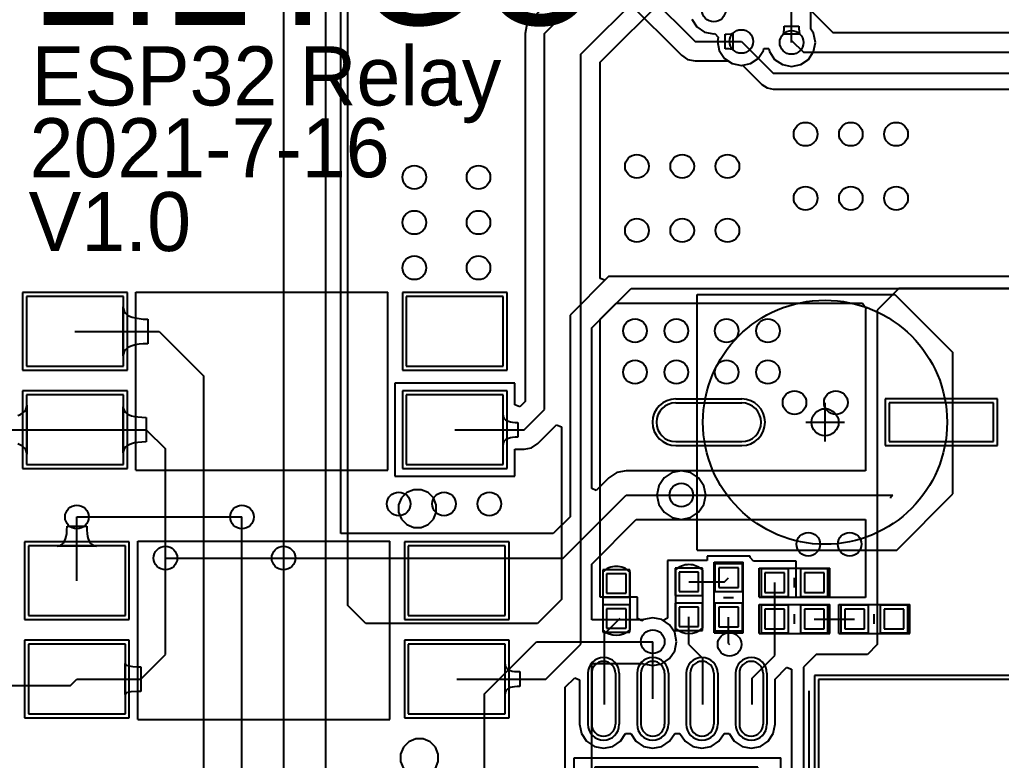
# Model space of a CAD drawing. Header units: millimetres. Extents: x 36 to 139, y 37 to 145.
# Drawn here: x 95.27 to 120.6, y 66.95 to 86.07 of the extents above; entities that cross this region are included whole.
import ezdxf

# ---------------------------------------------------------------- set-up
doc = ezdxf.new("R2010")
doc.units = ezdxf.units.MM
for name, color, linetype in [('BottomLayer', 5, 'Continuous'), ('Mechanical15', 56, 'Continuous'), ('Mechanical6', 56, 'Continuous'), ('MultiLayer', 9, 'Continuous'), ('TopLayer', 1, 'Continuous'), ('TopOverlay', 2, 'Continuous'), ('TopPaste', 8, 'Continuous'), ('TopSolder', 216, 'Continuous')]:
    doc.layers.add(name, color=color, linetype=linetype)

# ---------------------------------------------------------------- blocks, each defined once
blk = doc.blocks.new('C0402_3')
at = {"layer": 'TopLayer'}
for p, q in [((-0.695, 0.253), (-0.695, -0.247)), ((-0.195, 0.253), (-0.695, 0.253)), ((-0.195, -0.247), (-0.195, 0.253)), ((0.205, 0.253), (0.205, -0.247)), ((0.705, 0.253), (0.205, 0.253)), ((0.705, -0.247), (0.705, 0.253)), ((-0.695, -0.247), (-0.195, -0.247)), ((0.205, -0.247), (0.705, -0.247))]:
    blk.add_line(p, q, dxfattribs=at)
at = {"layer": 'TopOverlay'}
for p, q in [((0.755, 0.353), (-0.745, 0.353)), ((0.755, -0.347), (-0.745, -0.347))]:
    blk.add_line(p, q, dxfattribs=at)
for centre, radius, start, end in [((-0.342, 0.003), 0.534, 139.1, 221), ((0.405, 0.003), 0.495, 315, 45)]:
    blk.add_arc(centre, radius, start, end, dxfattribs=at)
at = {"layer": 'TopPaste'}
for p, q in [((-0.695, 0.253), (-0.695, -0.247)), ((-0.195, 0.253), (-0.695, 0.253)), ((-0.195, -0.247), (-0.195, 0.253)), ((0.205, 0.253), (0.205, -0.247)), ((0.705, 0.253), (0.205, 0.253)), ((0.705, -0.247), (0.705, 0.253)), ((-0.695, -0.247), (-0.195, -0.247)), ((0.205, -0.247), (0.705, -0.247))]:
    blk.add_line(p, q, dxfattribs=at)
at = {"layer": 'TopSolder'}
for p, q in [((-0.797, 0.355), (-0.797, -0.348)), ((-0.093, 0.355), (-0.797, 0.355)), ((-0.093, -0.348), (-0.093, 0.355)), ((0.103, 0.355), (0.103, -0.348)), ((0.807, 0.355), (0.103, 0.355)), ((0.807, -0.348), (0.807, 0.355)), ((-0.797, -0.348), (-0.093, -0.348)), ((0.103, -0.348), (0.807, -0.348))]:
    blk.add_line(p, q, dxfattribs=at)
blk = doc.blocks.new('C0402_4')
at = {"layer": 'TopLayer'}
for p, q in [((-0.695, 0.253), (-0.695, -0.247)), ((-0.195, 0.253), (-0.695, 0.253)), ((-0.195, -0.247), (-0.195, 0.253)), ((0.205, 0.253), (0.205, -0.247)), ((0.705, 0.253), (0.205, 0.253)), ((0.705, -0.247), (0.705, 0.253)), ((-0.695, -0.247), (-0.195, -0.247)), ((0.205, -0.247), (0.705, -0.247))]:
    blk.add_line(p, q, dxfattribs=at)
at = {"layer": 'TopOverlay'}
for p, q in [((0.755, 0.353), (-0.745, 0.353)), ((0.755, -0.347), (-0.745, -0.347))]:
    blk.add_line(p, q, dxfattribs=at)
for centre, radius, start, end in [((-0.342, 0.003), 0.534, 139.1, 221), ((0.405, 0.003), 0.495, 315, 45)]:
    blk.add_arc(centre, radius, start, end, dxfattribs=at)
at = {"layer": 'TopPaste'}
for p, q in [((-0.695, 0.253), (-0.695, -0.247)), ((-0.195, 0.253), (-0.695, 0.253)), ((-0.195, -0.247), (-0.195, 0.253)), ((0.205, 0.253), (0.205, -0.247)), ((0.705, 0.253), (0.205, 0.253)), ((0.705, -0.247), (0.705, 0.253)), ((-0.695, -0.247), (-0.195, -0.247)), ((0.205, -0.247), (0.705, -0.247))]:
    blk.add_line(p, q, dxfattribs=at)
at = {"layer": 'TopSolder'}
for p, q in [((-0.797, 0.355), (-0.797, -0.348)), ((-0.093, 0.355), (-0.797, 0.355)), ((-0.093, -0.348), (-0.093, 0.355)), ((0.103, 0.355), (0.103, -0.348)), ((0.807, 0.355), (0.103, 0.355)), ((0.807, -0.348), (0.807, 0.355)), ((-0.797, -0.348), (-0.093, -0.348)), ((0.103, -0.348), (0.807, -0.348))]:
    blk.add_line(p, q, dxfattribs=at)
blk = doc.blocks.new('CM_D_6_3_7_7__5')
at = {"layer": 'Mechanical15'}
for p, q in [((0, -0.5), (0, 0.5)), ((-0.5, 0), (0.5, 0))]:
    blk.add_line(p, q, dxfattribs=at)
blk.add_circle((0, 0), 0.35, dxfattribs=at)
at = {"layer": 'TopLayer'}
for p, q in [((-3.85, 0.5), (-2.15, 0.5)), ((4.35, 0.5), (1.65, 0.5)), ((1.65, 0.5), (1.65, -0.5)), ((4.35, -0.5), (4.35, 0.5)), ((-3.85, -0.5), (-2.15, -0.5)), ((1.65, -0.5), (4.35, -0.5))]:
    blk.add_line(p, q, dxfattribs=at)
for centre, start, end in [((-3.85, 0), 90, 270), ((-2.15, 0), 270, 90)]:
    blk.add_arc(centre, 0.5, start, end, dxfattribs=at)
at = {"layer": 'TopOverlay'}
for p, q in [((-3.3, -3.3), (-3.3, 3.3)), ((-3.3, 3.3), (1.8, 3.3)), ((1.8, 3.3), (3.3, 1.8)), ((3.3, -1.85), (3.3, 1.8)), ((1.85, -3.3), (3.3, -1.85)), ((-3.3, -3.3), (1.85, -3.3))]:
    blk.add_line(p, q, dxfattribs=at)
blk.add_circle((0, 0), 3.15, dxfattribs=at)
at = {"layer": 'TopPaste'}
for p, q in [((-3.85, 0.5), (-2.15, 0.5)), ((4.35, 0.5), (1.65, 0.5)), ((1.65, 0.5), (1.65, -0.5)), ((4.35, -0.5), (4.35, 0.5)), ((-3.85, -0.5), (-2.15, -0.5)), ((1.65, -0.5), (4.35, -0.5))]:
    blk.add_line(p, q, dxfattribs=at)
for centre, start, end in [((-3.85, 0), 90, 270), ((-2.15, 0), 270, 90)]:
    blk.add_arc(centre, 0.5, start, end, dxfattribs=at)
at = {"layer": 'TopSolder'}
for p, q in [((-3.85, 0.602), (-2.15, 0.602)), ((4.452, 0.602), (1.548, 0.602)), ((1.548, 0.602), (1.548, -0.602)), ((4.452, -0.602), (4.452, 0.602)), ((-3.85, -0.602), (-2.15, -0.602)), ((1.548, -0.602), (4.452, -0.602))]:
    blk.add_line(p, q, dxfattribs=at)
for centre, start, end in [((-3.85, 0), 90, 270), ((-2.15, 0), 270, 90)]:
    blk.add_arc(centre, 0.602, start, end, dxfattribs=at)
blk = doc.blocks.new('IND_SMD_L6_7_W6_7_23')
at = {"layer": 'Mechanical6'}
blk.add_circle((-3.35, 3.35), 0.03, dxfattribs=at)
at = {"layer": 'TopLayer'}
for p, q in [((-3.65, 3.65), (-3.65, -3.65)), ((-1, 3.65), (-3.65, 3.65)), ((-1, -3.65), (-1, 3.65)), ((1, 3.65), (1, -3.65)), ((3.65, 3.65), (1, 3.65)), ((3.65, -3.65), (3.65, 3.65)), ((-3.65, -3.65), (-1, -3.65)), ((1, -3.65), (3.65, -3.65))]:
    blk.add_line(p, q, dxfattribs=at)
at = {"layer": 'TopOverlay'}
for p, q in [((3.35, 3.9), (-3.35, 3.9)), ((-3.35, -3.9), (3.35, -3.9))]:
    blk.add_line(p, q, dxfattribs=at)
at = {"layer": 'TopPaste'}
for p, q in [((-3.65, 3.65), (-3.65, -3.65)), ((-1, 3.65), (-3.65, 3.65)), ((-1, -3.65), (-1, 3.65)), ((1, 3.65), (1, -3.65)), ((3.65, 3.65), (1, 3.65)), ((3.65, -3.65), (3.65, 3.65)), ((-3.65, -3.65), (-1, -3.65)), ((1, -3.65), (3.65, -3.65))]:
    blk.add_line(p, q, dxfattribs=at)
at = {"layer": 'TopSolder'}
for p, q in [((-3.752, 3.752), (-3.752, -3.752)), ((-0.899, 3.752), (-3.752, 3.752)), ((-0.899, -3.752), (-0.899, 3.752)), ((0.899, 3.752), (0.899, -3.752)), ((3.752, 3.752), (0.899, 3.752)), ((3.752, -3.752), (3.752, 3.752)), ((-3.752, -3.752), (-0.899, -3.752)), ((0.899, -3.752), (3.752, -3.752))]:
    blk.add_line(p, q, dxfattribs=at)
blk = doc.blocks.new('0402A_29')
at = {"layer": 'TopLayer'}
for p, q in [((-0.762, 0.254), (-0.762, -0.254)), ((-0.254, 0.254), (-0.762, 0.254)), ((-0.254, -0.254), (-0.254, 0.254)), ((0.254, 0.254), (0.254, -0.254)), ((0.762, 0.254), (0.254, 0.254)), ((0.762, -0.254), (0.762, 0.254)), ((-0.762, -0.254), (-0.254, -0.254)), ((0.254, -0.254), (0.762, -0.254))]:
    blk.add_line(p, q, dxfattribs=at)
at = {"layer": 'TopOverlay'}
for p, q in [((-0.914, 0.372), (-0.914, -0.376)), ((-0.914, 0.372), (0.914, 0.372)), ((0.914, 0.372), (0.914, -0.376)), ((0, 0.127), (0, -0.127)), ((-0.914, -0.376), (0.914, -0.376))]:
    blk.add_line(p, q, dxfattribs=at)
at = {"layer": 'TopPaste'}
for p, q in [((-0.762, 0.254), (-0.762, -0.254)), ((-0.254, 0.254), (-0.762, 0.254)), ((-0.254, -0.254), (-0.254, 0.254)), ((0.254, 0.254), (0.254, -0.254)), ((0.762, 0.254), (0.254, 0.254)), ((0.762, -0.254), (0.762, 0.254)), ((-0.762, -0.254), (-0.254, -0.254)), ((0.254, -0.254), (0.762, -0.254))]:
    blk.add_line(p, q, dxfattribs=at)
at = {"layer": 'TopSolder'}
for p, q in [((-0.864, 0.356), (-0.864, -0.356)), ((-0.152, 0.356), (-0.864, 0.356)), ((-0.152, -0.356), (-0.152, 0.356)), ((0.152, 0.356), (0.152, -0.356)), ((0.864, 0.356), (0.152, 0.356)), ((0.864, -0.356), (0.864, 0.356)), ((-0.864, -0.356), (-0.152, -0.356)), ((0.152, -0.356), (0.864, -0.356))]:
    blk.add_line(p, q, dxfattribs=at)
blk = doc.blocks.new('0402A_30')
at = {"layer": 'TopLayer'}
for p, q in [((-0.762, 0.254), (-0.762, -0.254)), ((-0.254, 0.254), (-0.762, 0.254)), ((-0.254, -0.254), (-0.254, 0.254)), ((0.254, 0.254), (0.254, -0.254)), ((0.762, 0.254), (0.254, 0.254)), ((0.762, -0.254), (0.762, 0.254)), ((-0.762, -0.254), (-0.254, -0.254)), ((0.254, -0.254), (0.762, -0.254))]:
    blk.add_line(p, q, dxfattribs=at)
at = {"layer": 'TopOverlay'}
for p, q in [((-0.914, -0.376), (-0.914, 0.372)), ((-0.914, 0.372), (0.914, 0.372)), ((0.914, -0.376), (0.914, 0.372)), ((0, -0.127), (0, 0.127)), ((-0.914, -0.376), (0.914, -0.376))]:
    blk.add_line(p, q, dxfattribs=at)
at = {"layer": 'TopPaste'}
for p, q in [((-0.762, 0.254), (-0.762, -0.254)), ((-0.254, 0.254), (-0.762, 0.254)), ((-0.254, -0.254), (-0.254, 0.254)), ((0.254, 0.254), (0.254, -0.254)), ((0.762, 0.254), (0.254, 0.254)), ((0.762, -0.254), (0.762, 0.254)), ((-0.762, -0.254), (-0.254, -0.254)), ((0.254, -0.254), (0.762, -0.254))]:
    blk.add_line(p, q, dxfattribs=at)
at = {"layer": 'TopSolder'}
for p, q in [((-0.864, 0.356), (-0.864, -0.356)), ((-0.152, 0.356), (-0.864, 0.356)), ((-0.152, -0.356), (-0.152, 0.356)), ((0.152, 0.356), (0.152, -0.356)), ((0.864, 0.356), (0.152, 0.356)), ((0.864, -0.356), (0.864, 0.356)), ((-0.864, -0.356), (-0.152, -0.356)), ((0.152, -0.356), (0.864, -0.356))]:
    blk.add_line(p, q, dxfattribs=at)
blk = doc.blocks.new('0402A_32')
at = {"layer": 'TopLayer'}
for p, q in [((-0.762, 0.254), (-0.762, -0.254)), ((-0.254, 0.254), (-0.762, 0.254)), ((-0.254, -0.254), (-0.254, 0.254)), ((0.254, 0.254), (0.254, -0.254)), ((0.762, 0.254), (0.254, 0.254)), ((0.762, -0.254), (0.762, 0.254)), ((-0.762, -0.254), (-0.254, -0.254)), ((0.254, -0.254), (0.762, -0.254))]:
    blk.add_line(p, q, dxfattribs=at)
at = {"layer": 'TopOverlay'}
for p, q in [((-0.914, 0.372), (-0.914, -0.376)), ((0.914, 0.372), (-0.914, 0.372)), ((0.914, 0.372), (0.914, -0.376)), ((0, 0.127), (0, -0.127)), ((0.914, -0.376), (-0.914, -0.376))]:
    blk.add_line(p, q, dxfattribs=at)
at = {"layer": 'TopPaste'}
for p, q in [((-0.762, 0.254), (-0.762, -0.254)), ((-0.254, 0.254), (-0.762, 0.254)), ((-0.254, -0.254), (-0.254, 0.254)), ((0.254, 0.254), (0.254, -0.254)), ((0.762, 0.254), (0.254, 0.254)), ((0.762, -0.254), (0.762, 0.254)), ((-0.762, -0.254), (-0.254, -0.254)), ((0.254, -0.254), (0.762, -0.254))]:
    blk.add_line(p, q, dxfattribs=at)
at = {"layer": 'TopSolder'}
for p, q in [((-0.864, 0.356), (-0.864, -0.356)), ((-0.152, 0.356), (-0.864, 0.356)), ((-0.152, -0.356), (-0.152, 0.356)), ((0.152, 0.356), (0.152, -0.356)), ((0.864, 0.356), (0.152, 0.356)), ((0.864, -0.356), (0.864, 0.356)), ((-0.864, -0.356), (-0.152, -0.356)), ((0.152, -0.356), (0.864, -0.356))]:
    blk.add_line(p, q, dxfattribs=at)
blk = doc.blocks.new('SOP8______40')
at = {"layer": 'TopLayer'}
for p, q in [((-0.965, 0.305), (-0.965, -0.305)), ((0.965, 0.305), (-0.965, 0.305)), ((0.965, -0.305), (0.965, 0.305)), ((6.375, 0.305), (5.055, 0.305)), ((1.85, 0.125), (1.85, -3.875)), ((3.85, 0.125), (1.85, 0.125)), ((3.85, -3.875), (3.85, 0.125)), ((-0.965, -0.305), (0.965, -0.305)), ((6.375, -0.305), (5.055, -0.305)), ((0.66, -0.965), (-0.66, -0.965)), ((6.375, -0.965), (5.055, -0.965)), ((0.66, -1.575), (-0.66, -1.575)), ((6.375, -1.575), (5.055, -1.575)), ((0.66, -2.235), (-0.66, -2.235)), ((6.375, -2.235), (5.055, -2.235)), ((0.66, -2.845), (-0.66, -2.845)), ((6.375, -2.845), (5.055, -2.845)), ((0.66, -3.505), (-0.66, -3.505)), ((6.375, -3.505), (5.055, -3.505)), ((1.85, -3.875), (3.85, -3.875)), ((0.66, -4.115), (-0.66, -4.115)), ((6.375, -4.115), (5.055, -4.115))]:
    blk.add_line(p, q, dxfattribs=at)
for centre, start, end in [((5.055, 0), 90, 270), ((6.375, 0), 270, 90), ((-0.66, -1.27), 90, 270), ((0.66, -1.27), 270, 90), ((5.055, -1.27), 90, 270), ((6.375, -1.27), 270, 90), ((-0.66, -2.54), 90, 270), ((0.66, -2.54), 270, 90), ((5.055, -2.54), 90, 270), ((6.375, -2.54), 270, 90), ((-0.66, -3.81), 90, 270), ((0.66, -3.81), 270, 90), ((5.055, -3.81), 90, 270), ((6.375, -3.81), 270, 90)]:
    blk.add_arc(centre, 0.305, start, end, dxfattribs=at)
at = {"layer": 'TopOverlay'}
for p, q in [((1.524, 0.762), (1.524, -4.572)), ((1.524, 0.762), (2.337, 0.762)), ((3.353, 0.762), (4.191, 0.762)), ((4.191, 0.762), (4.191, -4.572)), ((1.524, -4.572), (4.191, -4.572))]:
    blk.add_line(p, q, dxfattribs=at)
blk.add_arc((2.845, 0.762), 0.508, 180, 0, dxfattribs=at)
at = {"layer": 'TopPaste'}
for p, q in [((-0.965, 0.305), (-0.965, -0.305)), ((0.965, 0.305), (-0.965, 0.305)), ((0.965, -0.305), (0.965, 0.305)), ((6.375, 0.305), (5.055, 0.305)), ((1.85, 0.125), (1.85, -3.875)), ((3.85, 0.125), (1.85, 0.125)), ((3.85, -3.875), (3.85, 0.125)), ((-0.965, -0.305), (0.965, -0.305)), ((6.375, -0.305), (5.055, -0.305)), ((0.66, -0.965), (-0.66, -0.965)), ((6.375, -0.965), (5.055, -0.965)), ((0.66, -1.575), (-0.66, -1.575)), ((6.375, -1.575), (5.055, -1.575)), ((0.66, -2.235), (-0.66, -2.235)), ((6.375, -2.235), (5.055, -2.235)), ((0.66, -2.845), (-0.66, -2.845)), ((6.375, -2.845), (5.055, -2.845)), ((0.66, -3.505), (-0.66, -3.505)), ((6.375, -3.505), (5.055, -3.505)), ((1.85, -3.875), (3.85, -3.875)), ((0.66, -4.115), (-0.66, -4.115)), ((6.375, -4.115), (5.055, -4.115))]:
    blk.add_line(p, q, dxfattribs=at)
for centre, start, end in [((5.055, 0), 90, 270), ((6.375, 0), 270, 90), ((-0.66, -1.27), 90, 270), ((0.66, -1.27), 270, 90), ((5.055, -1.27), 90, 270), ((6.375, -1.27), 270, 90), ((-0.66, -2.54), 90, 270), ((0.66, -2.54), 270, 90), ((5.055, -2.54), 90, 270), ((6.375, -2.54), 270, 90), ((-0.66, -3.81), 90, 270), ((0.66, -3.81), 270, 90), ((5.055, -3.81), 90, 270), ((6.375, -3.81), 270, 90)]:
    blk.add_arc(centre, 0.305, start, end, dxfattribs=at)
at = {"layer": 'TopSolder'}
for p, q in [((-1.067, 0.406), (-1.067, -0.406)), ((1.067, 0.406), (-1.067, 0.406)), ((1.067, -0.406), (1.067, 0.406)), ((6.375, 0.406), (5.055, 0.406)), ((1.748, 0.227), (1.748, -3.977)), ((3.952, 0.227), (1.748, 0.227)), ((3.952, -3.977), (3.952, 0.227)), ((-1.067, -0.406), (1.067, -0.406)), ((6.375, -0.406), (5.055, -0.406)), ((0.66, -0.864), (-0.66, -0.864)), ((6.375, -0.864), (5.055, -0.864)), ((0.66, -1.676), (-0.66, -1.676)), ((6.375, -1.676), (5.055, -1.676)), ((0.66, -2.134), (-0.66, -2.134)), ((6.375, -2.134), (5.055, -2.134)), ((0.66, -2.946), (-0.66, -2.946)), ((6.375, -2.946), (5.055, -2.946)), ((0.66, -3.404), (-0.66, -3.404)), ((6.375, -3.404), (5.055, -3.404)), ((1.748, -3.977), (3.952, -3.977)), ((0.66, -4.216), (-0.66, -4.216)), ((6.375, -4.216), (5.055, -4.216))]:
    blk.add_line(p, q, dxfattribs=at)
for centre, start, end in [((5.055, 0), 90, 270), ((6.375, 0), 270, 90), ((-0.66, -1.27), 90, 270), ((0.66, -1.27), 270, 90), ((5.055, -1.27), 90, 270), ((6.375, -1.27), 270, 90), ((-0.66, -2.54), 90, 270), ((0.66, -2.54), 270, 90), ((5.055, -2.54), 90, 270), ((6.375, -2.54), 270, 90), ((-0.66, -3.81), 90, 270), ((0.66, -3.81), 270, 90), ((5.055, -3.81), 90, 270), ((6.375, -3.81), 270, 90)]:
    blk.add_arc(centre, 0.406, start, end, dxfattribs=at)
blk = doc.blocks.new('SOP_4_L6_5_W4_6_P2_54_LS10_2_BL_43')
at = {"layer": 'TopLayer'}
for p, q in [((-2.17, 6.15), (-2.17, 3.65)), ((-0.37, 6.15), (-2.17, 6.15)), ((-0.37, 3.65), (-0.37, 6.15)), ((0.37, 6.15), (0.37, 3.65)), ((2.17, 6.15), (0.37, 6.15)), ((2.17, 3.65), (2.17, 6.15)), ((-2.17, 3.65), (-0.37, 3.65)), ((0.37, 3.65), (2.17, 3.65)), ((-2.17, -3.65), (-2.17, -6.15)), ((-0.37, -3.65), (-2.17, -3.65)), ((-0.37, -6.15), (-0.37, -3.65)), ((0.37, -3.65), (0.37, -6.15)), ((2.17, -3.65), (0.37, -3.65)), ((2.17, -6.15), (2.17, -3.65)), ((-2.17, -6.15), (-0.37, -6.15)), ((0.37, -6.15), (2.17, -6.15))]:
    blk.add_line(p, q, dxfattribs=at)
at = {"layer": 'TopOverlay'}
for p, q in [((-2.314, 3.325), (2.286, 3.325)), ((-2.314, 3.325), (-2.314, -3.175)), ((2.286, 3.325), (2.286, -3.175)), ((-2.314, -3.175), (2.286, -3.175)), ((-3.578, -3.525), (-3.715, -3.661)), ((-3.4, -3.451), (-3.578, -3.525)), ((-3.207, -3.451), (-3.4, -3.451)), ((-3.028, -3.525), (-3.207, -3.451)), ((-2.891, -3.661), (-3.028, -3.525)), ((-3.715, -3.661), (-3.789, -3.84)), ((-2.817, -3.84), (-2.891, -3.661)), ((-3.789, -3.84), (-3.79, -4.033)), ((-3.79, -4.033), (-3.716, -4.212)), ((-2.891, -4.212), (-2.817, -4.033)), ((-2.817, -4.033), (-2.817, -3.84)), ((-3.716, -4.212), (-3.58, -4.349)), ((-3.027, -4.349), (-2.891, -4.212)), ((-3.58, -4.349), (-3.401, -4.423)), ((-3.401, -4.423), (-3.305, -4.423)), ((-3.305, -4.423), (-3.305, -4.423)), ((-3.305, -4.423), (-3.302, -4.423)), ((-3.302, -4.423), (-3.302, -4.423)), ((-3.302, -4.423), (-3.205, -4.423)), ((-3.205, -4.423), (-3.027, -4.349))]:
    blk.add_line(p, q, dxfattribs=at)
at = {"layer": 'TopPaste'}
for p, q in [((-2.17, 6.15), (-2.17, 3.65)), ((-0.37, 6.15), (-2.17, 6.15)), ((-0.37, 3.65), (-0.37, 6.15)), ((0.37, 6.15), (0.37, 3.65)), ((2.17, 6.15), (0.37, 6.15)), ((2.17, 3.65), (2.17, 6.15)), ((-2.17, 3.65), (-0.37, 3.65)), ((0.37, 3.65), (2.17, 3.65)), ((-2.17, -3.65), (-2.17, -6.15)), ((-0.37, -3.65), (-2.17, -3.65)), ((-0.37, -6.15), (-0.37, -3.65)), ((0.37, -3.65), (0.37, -6.15)), ((2.17, -3.65), (0.37, -3.65)), ((2.17, -6.15), (2.17, -3.65)), ((-2.17, -6.15), (-0.37, -6.15)), ((0.37, -6.15), (2.17, -6.15))]:
    blk.add_line(p, q, dxfattribs=at)
at = {"layer": 'TopSolder'}
for p, q in [((-2.272, 6.252), (-2.272, 3.548)), ((-0.268, 6.252), (-2.272, 6.252)), ((-0.268, 3.548), (-0.268, 6.252)), ((0.268, 6.252), (0.268, 3.548)), ((2.272, 6.252), (0.268, 6.252)), ((2.272, 3.548), (2.272, 6.252)), ((-2.272, 3.548), (-0.268, 3.548)), ((0.268, 3.548), (2.272, 3.548)), ((-2.272, -3.548), (-2.272, -6.251)), ((-0.268, -3.548), (-2.272, -3.548)), ((-0.268, -6.251), (-0.268, -3.548)), ((0.268, -3.548), (0.268, -6.251)), ((2.272, -3.548), (0.268, -3.548)), ((2.272, -6.251), (2.272, -3.548)), ((-2.272, -6.251), (-0.268, -6.251)), ((0.268, -6.251), (2.272, -6.251))]:
    blk.add_line(p, q, dxfattribs=at)
blk = doc.blocks.new('SOP_4_L6_5_W4_6_P2_54_LS10_2_BL_44')
at = {"layer": 'TopLayer'}
for p, q in [((-2.17, 6.15), (-2.17, 3.65)), ((-0.37, 6.15), (-2.17, 6.15)), ((-0.37, 3.65), (-0.37, 6.15)), ((0.37, 6.15), (0.37, 3.65)), ((2.17, 6.15), (0.37, 6.15)), ((2.17, 3.65), (2.17, 6.15)), ((-2.17, 3.65), (-0.37, 3.65)), ((0.37, 3.65), (2.17, 3.65)), ((-2.17, -3.65), (-2.17, -6.15)), ((-0.37, -3.65), (-2.17, -3.65)), ((-0.37, -6.15), (-0.37, -3.65)), ((0.37, -3.65), (0.37, -6.15)), ((2.17, -3.65), (0.37, -3.65)), ((2.17, -6.15), (2.17, -3.65)), ((-2.17, -6.15), (-0.37, -6.15)), ((0.37, -6.15), (2.17, -6.15))]:
    blk.add_line(p, q, dxfattribs=at)
at = {"layer": 'TopOverlay'}
for p, q in [((-2.314, 3.325), (2.286, 3.325)), ((-2.314, 3.325), (-2.314, -3.175)), ((2.286, 3.325), (2.286, -3.175)), ((-2.314, -3.175), (2.286, -3.175)), ((-3.578, -3.525), (-3.715, -3.661)), ((-3.4, -3.451), (-3.578, -3.525)), ((-3.207, -3.451), (-3.4, -3.451)), ((-3.028, -3.525), (-3.207, -3.451)), ((-2.891, -3.661), (-3.028, -3.525)), ((-3.715, -3.661), (-3.789, -3.84)), ((-2.817, -3.84), (-2.891, -3.661)), ((-3.789, -3.84), (-3.79, -4.033)), ((-3.79, -4.033), (-3.716, -4.212)), ((-2.891, -4.212), (-2.817, -4.033)), ((-2.817, -4.033), (-2.817, -3.84)), ((-3.716, -4.212), (-3.58, -4.349)), ((-3.027, -4.349), (-2.891, -4.212)), ((-3.58, -4.349), (-3.401, -4.423)), ((-3.401, -4.423), (-3.305, -4.423)), ((-3.305, -4.423), (-3.305, -4.423)), ((-3.305, -4.423), (-3.302, -4.423)), ((-3.302, -4.423), (-3.302, -4.423)), ((-3.302, -4.423), (-3.205, -4.423)), ((-3.205, -4.423), (-3.027, -4.349))]:
    blk.add_line(p, q, dxfattribs=at)
at = {"layer": 'TopPaste'}
for p, q in [((-2.17, 6.15), (-2.17, 3.65)), ((-0.37, 6.15), (-2.17, 6.15)), ((-0.37, 3.65), (-0.37, 6.15)), ((0.37, 6.15), (0.37, 3.65)), ((2.17, 6.15), (0.37, 6.15)), ((2.17, 3.65), (2.17, 6.15)), ((-2.17, 3.65), (-0.37, 3.65)), ((0.37, 3.65), (2.17, 3.65)), ((-2.17, -3.65), (-2.17, -6.15)), ((-0.37, -3.65), (-2.17, -3.65)), ((-0.37, -6.15), (-0.37, -3.65)), ((0.37, -3.65), (0.37, -6.15)), ((2.17, -3.65), (0.37, -3.65)), ((2.17, -6.15), (2.17, -3.65)), ((-2.17, -6.15), (-0.37, -6.15)), ((0.37, -6.15), (2.17, -6.15))]:
    blk.add_line(p, q, dxfattribs=at)
at = {"layer": 'TopSolder'}
for p, q in [((-2.272, 6.252), (-2.272, 3.548)), ((-0.268, 6.252), (-2.272, 6.252)), ((-0.268, 3.548), (-0.268, 6.252)), ((0.268, 6.252), (0.268, 3.548)), ((2.272, 6.252), (0.268, 6.252)), ((2.272, 3.548), (2.272, 6.252)), ((-2.272, 3.548), (-0.268, 3.548)), ((0.268, 3.548), (2.272, 3.548)), ((-2.272, -3.548), (-2.272, -6.251)), ((-0.268, -3.548), (-2.272, -3.548)), ((-0.268, -6.251), (-0.268, -3.548)), ((0.268, -3.548), (0.268, -6.251)), ((2.272, -3.548), (0.268, -3.548)), ((2.272, -6.251), (2.272, -3.548)), ((-2.272, -6.251), (-0.268, -6.251)), ((0.268, -6.251), (2.272, -6.251))]:
    blk.add_line(p, q, dxfattribs=at)
blk = doc.blocks.new('0402A_76')
at = {"layer": 'TopLayer'}
for p, q in [((-0.762, 0.254), (-0.762, -0.254)), ((-0.254, 0.254), (-0.762, 0.254)), ((-0.254, -0.254), (-0.254, 0.254)), ((0.254, 0.254), (0.254, -0.254)), ((0.762, 0.254), (0.254, 0.254)), ((0.762, -0.254), (0.762, 0.254)), ((-0.762, -0.254), (-0.254, -0.254)), ((0.254, -0.254), (0.762, -0.254))]:
    blk.add_line(p, q, dxfattribs=at)
at = {"layer": 'TopOverlay'}
for p, q in [((-0.914, 0.372), (-0.914, -0.376)), ((0.914, 0.372), (-0.914, 0.372)), ((0.914, 0.372), (0.914, -0.376)), ((0, 0.127), (0, -0.127)), ((0.914, -0.376), (-0.914, -0.376))]:
    blk.add_line(p, q, dxfattribs=at)
at = {"layer": 'TopPaste'}
for p, q in [((-0.762, 0.254), (-0.762, -0.254)), ((-0.254, 0.254), (-0.762, 0.254)), ((-0.254, -0.254), (-0.254, 0.254)), ((0.254, 0.254), (0.254, -0.254)), ((0.762, 0.254), (0.254, 0.254)), ((0.762, -0.254), (0.762, 0.254)), ((-0.762, -0.254), (-0.254, -0.254)), ((0.254, -0.254), (0.762, -0.254))]:
    blk.add_line(p, q, dxfattribs=at)
at = {"layer": 'TopSolder'}
for p, q in [((-0.864, 0.356), (-0.864, -0.356)), ((-0.152, 0.356), (-0.864, 0.356)), ((-0.152, -0.356), (-0.152, 0.356)), ((0.152, 0.356), (0.152, -0.356)), ((0.864, 0.356), (0.152, 0.356)), ((0.864, -0.356), (0.864, 0.356)), ((-0.864, -0.356), (-0.152, -0.356)), ((0.152, -0.356), (0.864, -0.356))]:
    blk.add_line(p, q, dxfattribs=at)

msp = doc.modelspace()

# ---------------------------------------------------------------- linework, layer by layer
at = {"layer": 'BottomLayer'}
for p, q in [((103.556, 72.805), (103.556, 109.016)), ((115.189, 85.485), (115.189, 87.212)), ((115.689, 85.826), (115.689, 87.212)), ((111.176, 87.034), (112.7, 85.51)), ((110.969, 86.534), (112.346, 85.157)), ((114.996, 85.811), (114.999, 85.906)), ((114.999, 85.906), (115.379, 85.906)), ((115.379, 85.906), (115.38, 85.871)), ((115.38, 85.871), (115.388, 85.746)), ((113.473, 85.32), (113.473, 85.701)), ((113.473, 85.701), (113.507, 85.701)), ((113.507, 85.701), (113.633, 85.709)), ((113.633, 85.709), (113.648, 85.712)), ((113.648, 85.712), (113.661, 85.715)), ((113.661, 85.715), (113.67, 85.719)), ((113.67, 85.719), (113.676, 85.724)), ((113.676, 85.724), (113.676, 85.297)), ((114.976, 85.702), (114.98, 85.709)), ((115.402, 85.702), (114.976, 85.702)), ((114.98, 85.709), (114.984, 85.718)), ((114.984, 85.718), (114.987, 85.73)), ((114.987, 85.73), (114.99, 85.746)), ((114.99, 85.746), (114.993, 85.764)), ((114.993, 85.764), (114.996, 85.811)), ((115.388, 85.746), (115.391, 85.73)), ((115.391, 85.73), (115.394, 85.718)), ((115.394, 85.718), (115.398, 85.709)), ((115.398, 85.709), (115.402, 85.702)), ((115.689, 85.825), (115.689, 85.826)), ((115.759, 85.721), (115.689, 85.825)), ((115.806, 85.485), (115.759, 85.721)), ((112.7, 85.51), (113.894, 85.51)), ((115.759, 85.249), (115.806, 85.485)), ((112.346, 85.157), (112.508, 85.048)), ((113.567, 85.318), (113.473, 85.32)), ((113.614, 85.314), (113.567, 85.318)), ((113.633, 85.311), (113.614, 85.314)), ((113.648, 85.308), (113.633, 85.311)), ((113.661, 85.305), (113.648, 85.308)), ((113.67, 85.301), (113.661, 85.305)), ((113.676, 85.297), (113.67, 85.301)), ((114.33, 85.074), (114.463, 85.274)), ((114.463, 85.274), (114.474, 85.328)), ((114.474, 85.328), (114.604, 85.328)), ((114.604, 85.328), (114.619, 85.249)), ((114.619, 85.249), (114.753, 85.049)), ((115.625, 85.049), (115.759, 85.249)), ((112.508, 85.048), (112.7, 85.01)), ((112.7, 85.01), (113.553, 85.01)), ((113.553, 85.01), (113.658, 84.94)), ((113.658, 84.94), (113.894, 84.894)), ((113.894, 84.894), (114.13, 84.94)), ((114.13, 84.94), (114.33, 85.074)), ((114.753, 85.049), (114.953, 84.915)), ((114.953, 84.915), (115.189, 84.868)), ((115.189, 84.868), (115.425, 84.915)), ((115.425, 84.915), (115.625, 85.049)), ((110.465, 79.44), (109.474, 78.449)), ((122.987, 79.44), (110.465, 79.44)), ((110.033, 78.119), (111.048, 79.134)), ((111.048, 79.134), (122.756, 79.134)), ((109.474, 78.449), (109.474, 73.243)), ((110.033, 73.968), (110.033, 78.119)), ((110.477, 74.246), (110.15, 73.92)), ((110.681, 74.382), (110.477, 74.246)), ((110.477, 74.246), (110.477, 74.246)), ((110.922, 74.43), (110.681, 74.382)), ((112.344, 74.43), (110.922, 74.43)), ((110.922, 74.43), (110.922, 74.43)), ((112.585, 74.382), (112.344, 74.43)), ((112.789, 74.246), (112.585, 74.382)), ((112.926, 74.042), (112.789, 74.246)), ((110.15, 73.92), (110.033, 73.968)), ((112.974, 73.801), (112.926, 74.042)), ((109.296, 72.175), (110.922, 73.801)), ((110.922, 73.801), (112.344, 73.801)), ((112.926, 73.56), (112.974, 73.801)), ((112.789, 73.356), (112.926, 73.56)), ((96.751, 73.235), (101.009, 73.235)), ((109.474, 73.243), (109.035, 72.805)), ((112.344, 73.171), (112.585, 73.219)), ((112.585, 73.219), (112.789, 73.356)), ((110.033, 72.021), (111.183, 73.171)), ((111.183, 73.171), (112.344, 73.171)), ((109.035, 72.805), (103.556, 72.805)), ((99.035, 72.175), (102.083, 72.175)), ((102.083, 72.175), (109.296, 72.175)), ((110.033, 70.581), (110.033, 72.021)), ((111.364, 70.581), (110.033, 70.581)), ((111.372, 70.586), (111.364, 70.581)), ((111.608, 70.633), (111.372, 70.586)), ((111.844, 70.586), (111.608, 70.633)), ((112.044, 70.452), (111.844, 70.586)), ((112.177, 70.252), (112.044, 70.452)), ((112.224, 70.016), (112.177, 70.252)), ((107.264, 68.67), (108.61, 70.016)), ((108.61, 70.016), (111.608, 70.016)), ((112.177, 69.78), (112.224, 70.016)), ((112.044, 69.58), (112.177, 69.78)), ((110.033, 65.012), (110.033, 69.451)), ((110.033, 69.451), (111.364, 69.451)), ((111.364, 69.451), (111.372, 69.446)), ((111.372, 69.446), (111.608, 69.4)), ((111.608, 69.4), (111.844, 69.446)), ((111.844, 69.446), (112.044, 69.58)), ((107.264, 65.774), (107.264, 68.67))]:
    msp.add_line(p, q, dxfattribs=at)
for centre in [(113.182, 86.323), (113.894, 85.51), (115.189, 85.485), (115.55, 83.117), (116.718, 83.117), (117.887, 83.117), (111.198, 82.288), (112.367, 82.288), (113.535, 82.288), (105.457, 82.005), (107.112, 82.005), (115.55, 81.463), (116.718, 81.463), (117.887, 81.463), (105.457, 80.837), (107.112, 80.837), (111.198, 80.633), (112.367, 80.633), (113.535, 80.633), (105.457, 79.668), (107.112, 79.668), (111.15, 78.043), (112.217, 78.043), (113.513, 78.043), (114.579, 78.043), (111.15, 76.976), (112.217, 76.976), (113.513, 76.976), (114.579, 76.976), (115.265, 76.188), (116.332, 76.188), (112.344, 73.801), (105.054, 73.572), (106.223, 73.572), (107.391, 73.572), (96.751, 73.235), (101.009, 73.235), (115.621, 72.531), (116.688, 72.531), (99.035, 72.175), (102.083, 72.175), (111.608, 70.016), (113.589, 69.947)]:
    msp.add_circle(centre, 0.305, dxfattribs=at)
at = {"layer": 'MultiLayer'}
for centre in [(113.182, 86.323), (113.894, 85.51), (115.189, 85.485), (115.55, 83.117), (116.718, 83.117), (117.887, 83.117), (111.198, 82.288), (112.367, 82.288), (113.535, 82.288), (105.457, 82.005), (107.112, 82.005), (115.55, 81.463), (116.718, 81.463), (117.887, 81.463), (105.457, 80.837), (107.112, 80.837), (111.198, 80.633), (112.367, 80.633), (113.535, 80.633), (105.457, 79.668), (107.112, 79.668), (111.15, 78.043), (112.217, 78.043), (113.513, 78.043), (114.579, 78.043), (111.15, 76.976), (112.217, 76.976), (113.513, 76.976), (114.579, 76.976), (115.265, 76.188), (116.332, 76.188), (112.344, 73.801), (105.054, 73.572), (106.223, 73.572), (107.391, 73.572), (96.751, 73.235), (101.009, 73.235), (115.621, 72.531), (116.688, 72.531), (99.035, 72.175), (102.083, 72.175), (111.608, 70.016), (113.589, 69.947)]:
    msp.add_circle(centre, 0.305, dxfattribs=at)
at = {"layer": 'TopLayer'}
for p, q in [((103.175, 61.329), (103.175, 89.422)), ((103.74, 70.95), (103.74, 89.422)), ((111.518, 89.125), (108.46, 86.067)), ((102.087, 62.579), (102.087, 88.68)), ((108.814, 85.713), (111.938, 88.838)), ((109.753, 85.18), (112.573, 87.999)), ((110.254, 84.973), (112.78, 87.499)), ((115.667, 86.323), (116.252, 85.739)), ((108.352, 85.905), (108.313, 85.713)), ((108.46, 86.067), (108.352, 85.905)), ((112.613, 86.087), (112.746, 85.887)), ((112.746, 85.887), (112.946, 85.753)), ((108.313, 85.713), (108.313, 76.218)), ((108.814, 76.011), (108.814, 85.713)), ((112.946, 85.753), (113.182, 85.706)), ((113.182, 85.706), (113.209, 85.712)), ((113.209, 85.712), (113.299, 85.622)), ((113.299, 85.622), (113.277, 85.51)), ((116.252, 85.739), (126.314, 85.739)), ((113.277, 85.51), (113.324, 85.274)), ((113.894, 85.51), (114.714, 84.69)), ((115.189, 85.536), (115.494, 85.231)), ((109.753, 69.953), (109.753, 85.18)), ((113.324, 85.274), (113.458, 85.074)), ((115.494, 85.231), (126.712, 85.231)), ((110.254, 79.394), (110.254, 84.973)), ((113.458, 85.074), (113.658, 84.94)), ((113.658, 84.94), (113.894, 84.894)), ((113.894, 84.894), (113.925, 84.9)), ((113.925, 84.9), (114.425, 84.4)), ((114.714, 84.69), (127.17, 84.69)), ((114.425, 84.4), (114.558, 84.311)), ((114.558, 84.311), (114.714, 84.28)), ((114.714, 84.28), (121.443, 84.28)), ((110.371, 79.346), (110.254, 79.394)), ((110.465, 79.44), (110.371, 79.346)), ((117.952, 79.44), (110.465, 79.44)), ((117.958, 79.441), (117.952, 79.44)), ((122.677, 79.441), (117.958, 79.441)), ((117.958, 79.441), (117.958, 79.441)), ((117.958, 79.135), (117.399, 78.576)), ((122.758, 79.135), (117.958, 79.135)), ((97.947, 77.391), (97.947, 78.661)), ((97.947, 78.661), (97.953, 78.6)), ((97.953, 78.6), (97.972, 78.546)), ((97.972, 78.546), (98.004, 78.499)), ((110.254, 78.34), (110.668, 78.754)), ((110.668, 78.754), (117.016, 78.754)), ((117.016, 78.754), (117.103, 78.627)), ((117.103, 78.627), (117.093, 78.576)), ((117.093, 78.576), (117.093, 78.576)), ((117.093, 78.576), (117.093, 74.43)), ((117.399, 78.576), (117.399, 69.94)), ((98.004, 78.499), (98.049, 78.457)), ((98.049, 78.457), (98.106, 78.423)), ((98.106, 78.423), (98.176, 78.394)), ((98.176, 78.394), (98.258, 78.372)), ((98.258, 78.372), (98.353, 78.356)), ((98.353, 78.356), (98.461, 78.346)), ((98.461, 78.346), (98.582, 78.343)), ((98.582, 78.343), (98.582, 77.708)), ((110.254, 71.165), (110.254, 78.34)), ((96.7, 78.026), (98.874, 78.026)), ((98.874, 78.026), (100.025, 76.874)), ((98.004, 77.553), (97.972, 77.505)), ((98.049, 77.594), (98.004, 77.553)), ((98.106, 77.629), (98.049, 77.594)), ((98.176, 77.657), (98.106, 77.629)), ((98.258, 77.68), (98.176, 77.657)), ((98.353, 77.695), (98.258, 77.68)), ((98.461, 77.705), (98.353, 77.695)), ((98.582, 77.708), (98.461, 77.705)), ((97.953, 77.451), (97.947, 77.391)), ((97.972, 77.505), (97.953, 77.451)), ((100.025, 63.565), (100.025, 76.874)), ((108.05, 76.686), (104.95, 76.686)), ((104.95, 76.686), (104.95, 74.286)), ((108.05, 76.134), (108.05, 76.686)), ((95.399, 75.961), (95.431, 76.009)), ((95.431, 76.009), (95.45, 76.063)), ((95.45, 76.063), (95.456, 76.123)), ((95.456, 76.123), (95.456, 74.853)), ((97.947, 74.894), (97.947, 76.082)), ((97.947, 76.082), (97.953, 76.03)), ((97.953, 76.03), (97.971, 75.983)), ((108.177, 76.081), (108.05, 76.134)), ((108.313, 76.218), (108.177, 76.081)), ((108.289, 75.486), (108.814, 76.011)), ((95.226, 75.856), (95.297, 75.885)), ((95.297, 75.885), (95.354, 75.92)), ((95.354, 75.92), (95.399, 75.961)), ((97.971, 75.983), (98, 75.941)), ((98, 75.941), (98.042, 75.905)), ((98.042, 75.905), (98.096, 75.875)), ((98.096, 75.875), (98.161, 75.85)), ((98.161, 75.85), (98.238, 75.83)), ((98.238, 75.83), (98.327, 75.817)), ((98.327, 75.817), (98.428, 75.808)), ((98.428, 75.808), (98.541, 75.806)), ((98.541, 75.806), (98.541, 75.171)), ((107.747, 75.105), (107.747, 75.867)), ((107.747, 75.867), (107.751, 75.83)), ((107.751, 75.83), (107.762, 75.798)), ((107.762, 75.798), (107.781, 75.77)), ((107.781, 75.77), (107.808, 75.745)), ((107.808, 75.745), (107.842, 75.724)), ((94.141, 75.488), (98.541, 75.488)), ((98.541, 75.488), (99.035, 74.995)), ((106.5, 75.486), (108.289, 75.486)), ((107.842, 75.724), (107.884, 75.707)), ((107.884, 75.707), (107.934, 75.693)), ((107.934, 75.693), (107.991, 75.684)), ((107.991, 75.684), (108.055, 75.678)), ((108.055, 75.678), (108.128, 75.676)), ((108.128, 75.676), (108.128, 75.295)), ((108.642, 75.132), (109.126, 75.616)), ((109.126, 75.616), (109.253, 75.563)), ((109.253, 75.563), (109.253, 71.106)), ((107.808, 75.227), (107.781, 75.202)), ((107.842, 75.248), (107.808, 75.227)), ((107.884, 75.265), (107.842, 75.248)), ((107.934, 75.278), (107.884, 75.265)), ((107.991, 75.288), (107.934, 75.278)), ((108.055, 75.293), (107.991, 75.288)), ((108.128, 75.295), (108.055, 75.293)), ((95.297, 75.091), (95.226, 75.12)), ((95.354, 75.056), (95.297, 75.091)), ((95.399, 75.015), (95.354, 75.056)), ((95.431, 74.967), (95.399, 75.015)), ((97.971, 74.994), (97.953, 74.946)), ((98, 75.035), (97.971, 74.994)), ((98.042, 75.071), (98, 75.035)), ((98.096, 75.101), (98.042, 75.071)), ((98.161, 75.126), (98.096, 75.101)), ((98.238, 75.146), (98.161, 75.126)), ((98.327, 75.16), (98.238, 75.146)), ((98.428, 75.168), (98.327, 75.16)), ((98.541, 75.171), (98.428, 75.168)), ((99.035, 72.175), (99.035, 74.995)), ((107.751, 75.141), (107.747, 75.105)), ((107.762, 75.173), (107.751, 75.141)), ((107.781, 75.202), (107.762, 75.173)), ((108.05, 74.286), (108.05, 74.986)), ((108.05, 74.986), (108.289, 74.986)), ((108.289, 74.986), (108.48, 75.024)), ((108.48, 75.024), (108.642, 75.132)), ((95.45, 74.913), (95.431, 74.967)), ((95.456, 74.853), (95.45, 74.913)), ((97.953, 74.946), (97.947, 74.894)), ((104.95, 74.286), (108.05, 74.286)), ((111.901, 74.246), (111.764, 74.042)), ((112.105, 74.382), (111.901, 74.246)), ((112.346, 74.43), (112.105, 74.382)), ((117.093, 74.43), (112.346, 74.43)), ((111.764, 74.042), (111.717, 73.801)), ((111.717, 73.801), (111.764, 73.56)), ((112.346, 73.801), (117.805, 73.801)), ((117.754, 73.75), (117.805, 73.801)), ((117.754, 73.725), (117.754, 73.75)), ((111.764, 73.56), (111.901, 73.356)), ((96.751, 71.591), (96.751, 73.235)), ((101.009, 62.922), (101.009, 73.235)), ((111.901, 73.356), (112.105, 73.219)), ((112.105, 73.219), (112.346, 73.171)), ((96.494, 72.899), (96.497, 72.996)), ((96.497, 72.996), (97.005, 72.996)), ((97.005, 72.996), (97.007, 72.899)), ((112.346, 73.171), (117.093, 73.171)), ((117.093, 73.171), (117.093, 71.154)), ((96.456, 72.669), (96.474, 72.735)), ((96.474, 72.735), (96.487, 72.812)), ((96.487, 72.812), (96.494, 72.899)), ((97.007, 72.899), (97.015, 72.812)), ((97.015, 72.812), (97.028, 72.735)), ((97.028, 72.735), (97.045, 72.669)), ((96.243, 72.485), (96.291, 72.49)), ((97.259, 72.485), (96.243, 72.485)), ((96.291, 72.49), (96.334, 72.505)), ((96.334, 72.505), (96.372, 72.531)), ((96.372, 72.531), (96.405, 72.567)), ((96.405, 72.567), (96.433, 72.613)), ((96.433, 72.613), (96.456, 72.669)), ((97.045, 72.669), (97.068, 72.613)), ((97.068, 72.613), (97.096, 72.567)), ((97.096, 72.567), (97.129, 72.531)), ((97.129, 72.531), (97.167, 72.505)), ((97.167, 72.505), (97.211, 72.49)), ((97.211, 72.49), (97.259, 72.485)), ((114.117, 72.221), (113.009, 72.221)), ((113.009, 72.221), (113.009, 72.111)), ((114.117, 72.186), (114.117, 72.221)), ((99.035, 69.686), (99.035, 72.175)), ((113.009, 72.111), (111.991, 72.111)), ((111.991, 72.111), (111.991, 71.011)), ((114.203, 72.094), (114.117, 72.186)), ((115.311, 72.094), (114.203, 72.094)), ((115.311, 71.154), (115.311, 72.094)), ((112.541, 71.561), (113.457, 71.561)), ((113.457, 71.561), (113.563, 71.667)), ((114.757, 70.6), (114.757, 71.54)), ((104.201, 70.489), (103.74, 70.95)), ((109.253, 71.106), (108.636, 70.489)), ((111.218, 71.165), (110.254, 71.165)), ((111.218, 70.618), (111.218, 71.165)), ((111.991, 71.011), (111.991, 71.011)), ((111.991, 71.011), (111.991, 70.622)), ((117.093, 71.154), (115.311, 71.154)), ((108.636, 70.489), (104.201, 70.489)), ((110.363, 70.219), (110.769, 70.626)), ((111.33, 70.558), (111.218, 70.618)), ((111.372, 70.586), (111.33, 70.558)), ((111.608, 70.633), (111.372, 70.586)), ((111.844, 70.586), (111.608, 70.633)), ((111.879, 70.562), (111.844, 70.586)), ((111.991, 70.622), (111.879, 70.562)), ((112.541, 69.947), (112.541, 70.661)), ((113.563, 69.972), (113.563, 70.651)), ((114.757, 69.661), (114.757, 70.6)), ((114.757, 70.6), (114.757, 70.6)), ((115.773, 70.6), (116.815, 70.6)), ((110.363, 68.391), (110.363, 70.219)), ((108.852, 69.051), (109.753, 69.953)), ((111.608, 68.543), (111.608, 70.016)), ((111.608, 70.016), (111.608, 70.016)), ((112.541, 69.947), (112.903, 69.584)), ((113.563, 69.972), (113.589, 69.947)), ((117.399, 69.94), (117.145, 69.686)), ((98.4, 69.051), (99.035, 69.686)), ((114.173, 69.076), (114.757, 69.661)), ((115.824, 69.686), (115.494, 69.356)), ((117.145, 69.686), (115.824, 69.686)), ((97.998, 68.649), (97.998, 69.453)), ((97.998, 69.453), (98.002, 69.437)), ((98.002, 69.437), (98.014, 69.422)), ((98.014, 69.422), (98.034, 69.41)), ((98.034, 69.41), (98.062, 69.399)), ((107.798, 68.67), (107.798, 69.432)), ((107.798, 69.432), (107.801, 69.396)), ((112.903, 68.391), (112.903, 69.584)), ((98.062, 69.399), (98.098, 69.39)), ((98.098, 69.39), (98.142, 69.382)), ((98.142, 69.382), (98.195, 69.376)), ((98.195, 69.376), (98.323, 69.369)), ((98.323, 69.369), (98.4, 69.369)), ((98.4, 69.369), (98.4, 68.734)), ((107.801, 69.396), (107.813, 69.363)), ((107.813, 69.363), (107.832, 69.335)), ((107.832, 69.335), (107.859, 69.31)), ((107.859, 69.31), (107.893, 69.289)), ((107.893, 69.289), (107.935, 69.272)), ((107.935, 69.272), (107.984, 69.259)), ((107.984, 69.259), (108.041, 69.249)), ((108.041, 69.249), (108.106, 69.243)), ((108.106, 69.243), (108.179, 69.242)), ((108.179, 69.242), (108.179, 68.861)), ((114.764, 69.052), (115.061, 69.349)), ((115.061, 69.349), (115.079, 69.348)), ((115.079, 69.348), (115.188, 69.308)), ((115.188, 69.308), (115.188, 66.308)), ((115.494, 69.356), (115.494, 66.308)), ((96.586, 68.886), (96.751, 69.051)), ((96.751, 69.051), (98.4, 69.051)), ((106.551, 69.051), (108.852, 69.051)), ((109.347, 68.839), (109.594, 69.086)), ((109.594, 69.086), (109.721, 69.033)), ((109.721, 69.033), (109.721, 67.883)), ((114.173, 68.391), (114.173, 69.076)), ((114.764, 67.883), (114.764, 69.052)), ((94.564, 68.886), (96.586, 68.886)), ((98.002, 68.665), (97.998, 68.649)), ((98.014, 68.68), (98.002, 68.665)), ((98.034, 68.692), (98.014, 68.68)), ((98.062, 68.703), (98.034, 68.692)), ((98.098, 68.712), (98.062, 68.703)), ((98.142, 68.72), (98.098, 68.712)), ((98.323, 68.733), (98.142, 68.72)), ((98.4, 68.734), (98.323, 68.733)), ((107.801, 68.706), (107.798, 68.67)), ((107.813, 68.739), (107.801, 68.706)), ((107.832, 68.767), (107.813, 68.739)), ((107.859, 68.792), (107.832, 68.767)), ((107.893, 68.813), (107.859, 68.792)), ((107.935, 68.83), (107.893, 68.813)), ((107.984, 68.843), (107.935, 68.83)), ((108.041, 68.853), (107.984, 68.843)), ((108.106, 68.859), (108.041, 68.853)), ((108.179, 68.861), (108.106, 68.859)), ((109.347, 65.17), (109.347, 68.839)), ((109.721, 67.883), (109.768, 67.647)), ((114.717, 67.647), (114.764, 67.883)), ((109.768, 67.647), (109.902, 67.447)), ((110.774, 67.447), (110.907, 67.647)), ((110.907, 67.647), (110.908, 67.649)), ((110.908, 67.649), (111.037, 67.649)), ((111.037, 67.649), (111.038, 67.647)), ((111.038, 67.647), (111.172, 67.447)), ((112.044, 67.447), (112.177, 67.647)), ((112.177, 67.647), (112.178, 67.649)), ((112.178, 67.649), (112.307, 67.649)), ((112.307, 67.649), (112.308, 67.647)), ((112.308, 67.647), (112.442, 67.447)), ((113.314, 67.447), (113.447, 67.647)), ((113.447, 67.647), (113.448, 67.649)), ((113.448, 67.649), (113.577, 67.649)), ((113.577, 67.649), (113.578, 67.647)), ((113.578, 67.647), (113.712, 67.447)), ((114.584, 67.447), (114.717, 67.647)), ((109.902, 67.447), (110.102, 67.313)), ((110.574, 67.313), (110.774, 67.447)), ((111.172, 67.447), (111.372, 67.313)), ((111.844, 67.313), (112.044, 67.447)), ((112.442, 67.447), (112.642, 67.313)), ((113.114, 67.313), (113.314, 67.447)), ((113.712, 67.447), (113.912, 67.313)), ((114.384, 67.313), (114.584, 67.447)), ((110.102, 67.313), (110.338, 67.266)), ((110.338, 67.266), (110.574, 67.313)), ((111.372, 67.313), (111.608, 67.266)), ((111.608, 67.266), (111.844, 67.313)), ((112.642, 67.313), (112.878, 67.266)), ((112.878, 67.266), (113.114, 67.313)), ((113.912, 67.313), (114.148, 67.266)), ((114.148, 67.266), (114.384, 67.313))]:
    msp.add_line(p, q, dxfattribs=at)
for centre in [(113.182, 86.323), (113.894, 85.51), (115.189, 85.485), (115.55, 83.117), (116.718, 83.117), (117.887, 83.117), (111.198, 82.288), (112.367, 82.288), (113.535, 82.288), (105.457, 82.005), (107.112, 82.005), (115.55, 81.463), (116.718, 81.463), (117.887, 81.463), (105.457, 80.837), (107.112, 80.837), (111.198, 80.633), (112.367, 80.633), (113.535, 80.633), (105.457, 79.668), (107.112, 79.668), (111.15, 78.043), (112.217, 78.043), (113.513, 78.043), (114.579, 78.043), (111.15, 76.976), (112.217, 76.976), (113.513, 76.976), (114.579, 76.976), (115.265, 76.188), (116.332, 76.188), (112.344, 73.801), (105.054, 73.572), (106.223, 73.572), (107.391, 73.572), (96.751, 73.235), (101.009, 73.235), (115.621, 72.531), (116.688, 72.531), (99.035, 72.175), (102.083, 72.175), (111.608, 70.016), (113.589, 69.947)]:
    msp.add_circle(centre, 0.305, dxfattribs=at)

# ---------------------------------------------------------------- block references
for name, p, rotation in [('SOP_4_L6_5_W4_6_P2_54_LS10_2_BL_43', (101.6, 76.756), 90), ('SOP_4_L6_5_W4_6_P2_54_LS10_2_BL_44', (101.651, 70.321), 90), ('C0402_4', (110.671, 71.06), 90), ('C0402_3', (112.544, 71.106), 90), ('0402A_29', (113.563, 71.159), 90), ('0402A_32', (115.265, 70.6), 180), ('0402A_76', (117.323, 70.6), 180), ('SOP8______40', (110.338, 62.828), 90), ('IND_SMD_L6_7_W6_7_23', (119.532, 65.393), 90)]:
    msp.add_blockref(name, p, dxfattribs=dict(rotation=rotation))
for name, p in [('CM_D_6_3_7_7__5', (116.053, 75.68)), ('0402A_30', (115.265, 71.54))]:
    msp.add_blockref(name, p)

# ---------------------------------------------------------------- texts
at = {"layer": 'TopOverlay'}
msp.add_text('LILYGO', height=3.048, dxfattribs=at).set_placement((95.555, 85.934))
for s, p in [('ESP32 Relay', (95.58, 83.859)), ('2021-7-16', (95.529, 82.005)), ('V1.0', (95.504, 80.1))]:
    msp.add_text(s, height=1.524, rotation=360, dxfattribs=at).set_placement(p)

doc.saveas('drawing.dxf')
